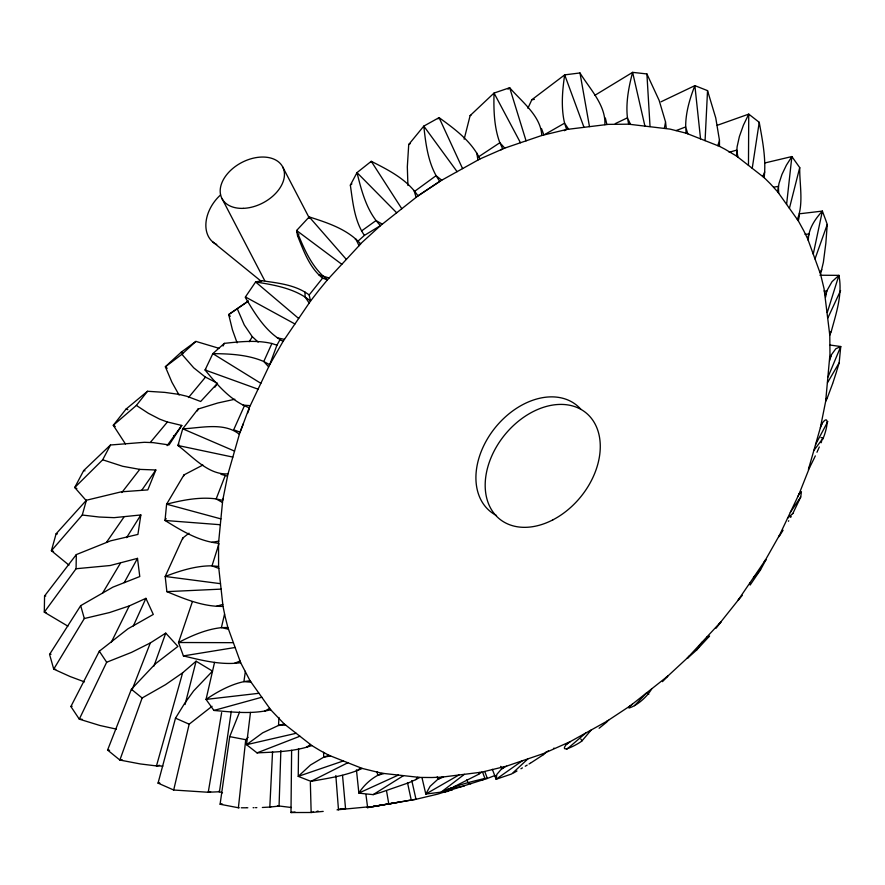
<?xml version="1.0" encoding="UTF-8"?>
<svg xmlns="http://www.w3.org/2000/svg" width="885" height="885" viewBox="0 0 885 885"><rect width="100%" height="100%" fill="white"/><g stroke="black" fill="none" stroke-linecap="round" stroke-linejoin="round"><path stroke-width="1.33" d="M748.467 165.373L748.743 114.121L717.237 125.316M291.619 750.303L290.988 812.53L311.155 812.496L322.118 811.501M298.555 748.566L298.234 776.366L310.901 781.355C328.213 778.247 346.079 775.769 362.242 768.434L382.11 773.28L419.722 777.428L431.924 777.517L441.526 777.174L481.772 772.14L506.596 766.122L501.729 768.855L500.733 766.355M234.846 399.246L217.743 403.007L198.03 409.069L182.719 428.816L177.94 445.498C192.676 456.572 208.329 475.101 228.02 473.884L222.699 500.368L218.529 543.235L218.595 566.433L223.02 606.38L225.221 617.022L227.843 627.443L240.665 662.71L250.046 680.731L270.71 709.792L284.24 723.974L311.841 745.557L320.226 750.624L328.91 755.281L362.242 768.434M820.992 425.552L822.298 423.13L820.373 427.72L825.683 401.248L829.975 353.978L829.787 335.183L824.035 288.554L820.539 274.173L807.717 238.895L803.801 230.863L798.336 220.874L777.672 191.824L770.238 183.66L764.153 177.631L736.541 156.059L724.937 149.189L719.483 146.335L686.14 133.181L670.056 129.11L628.66 124.188L608.227 124.365L566.61 129.464L541.797 135.482C540.89 115.913 521.73 101.753 509.672 87.737L494.051 93.058L470.123 115.614L464.149 139.199M280.855 750.568L279.063 806.102L269.814 807.054L272.558 751.63M736.541 156.059L737.094 146.844L739.395 136.511L743.422 125.183L748.743 114.121L759.23 122.318C762.494 140.416 766.322 159.444 764.153 177.631M705.079 140.649L707.535 90.635L694.88 85.635L661.029 101.786M68.975 565.139L51.396 550.713L82.283 515.037L99.142 517.017L114.099 517.659L140.848 514.959L137.916 534.418L110.603 540.835L76.32 554.585L44.571 595.97L44.294 612.143L67.868 626.149M76.32 554.585L76.077 568.734L44.294 612.143L46.418 612.608M799.244 213.816L822.375 211.095L825.793 220.254L827.243 224.491L825.849 243.154L823.382 262.259L820.539 274.173M278.963 717.469L278.51 725.457L262.646 732.846L246.539 744.683L257.026 752.881C275.368 751.984 294.307 751.686 311.841 745.557M604.864 124.685C606.015 105.315 589.642 88.732 579.974 72.957L564.685 74.871L531.852 99.717L527.88 108.258M808.348 240.643C808.06 229.259 815.03 219.137 822.375 211.095L813.249 254.128M309.086 218.219L309.208 216.913C327.527 222.788 347.44 229.16 360.671 243.961L327.483 279.76L318.854 290.302L310.513 301.077L283.089 341.378L269.682 364.72L249.238 407.775L239.359 434.303C224.071 421.88 200.961 428.041 182.719 428.816L234.547 451.107M500.965 149.875L502.713 148.791L499.826 142.684L504.738 148.094L479.935 158.968C471.384 141.124 454.658 128.933 439.071 117.628L423.804 126.112L408.726 144.509L407.321 166.867L407.93 185.474M239.581 712.005L229.713 736.63L220.088 804.255L238.397 807.762L245.72 739.694L248.121 737.327M786.599 204.369L791.876 156.556L764.983 162.928M183.837 475.831L183.936 474.935L202.886 465.034M837 370.063L839.168 362.817L840.75 346.533L830.185 345.062M250.477 712.425L246.539 744.683L296.154 733.289M777.672 191.824L779.01 183.394L781.931 174.489L786.389 165.185L791.876 156.556L799.719 167.597C799.454 184.489 803.834 203.716 797.319 219.447M231.284 711.252L219.447 791.754L222.511 792.849M245.399 671.339L243.884 681.649C230.675 684.437 217.445 691.628 206.05 699.404L213.905 710.445C232.689 712.137 252.148 714.35 270.71 709.792M752.228 168.316L759.23 122.318M218.551 791.356L219.447 791.754L208.252 792.241L221.648 712.613M819.952 275.235L838.903 275.357C842.719 294.262 836.225 313.102 831.325 331.278M799.343 215.774L798.336 220.874M664.414 128.137L665.542 121.986L666.272 128.336M825.583 297.205L826.734 291.11L824.101 291.01M779.718 534.761L765.293 560.238L737.88 600.539L720.899 621.856L687.711 657.644L667.909 675.996L630.397 705.721L606.656 721.408L608.637 720.302M214.546 662.389L206.05 699.404L258.973 693.287M224.513 614.245L221.383 627.664C206.648 629.169 191.813 635.53 178.527 642.51L183.405 655.907C202.012 660.398 221.394 665.376 240.665 662.71M807.717 238.895L808.846 234.027L805.04 234.315M207.964 792.252L173.692 790.017L189.169 724.184L212.046 706.285M82.283 515.037L86.398 500.246L121.278 491.828L147.817 489.903L155.837 469.99L139.764 469.382L121.798 492.558M789.409 208.329L799.719 167.597M185.053 704.537L196.105 661.206L212.522 671.129L193.616 690.931L184.655 703.365L175.495 718.155L158.05 783.125L173.692 790.017M822.397 422.953C830.827 411.967 826.037 433.207 822.342 439.878M792.75 513.698L800.715 497.005L801.434 491.662M821.833 269.759L819.908 272.425M162.895 766.067L156.479 765.901L182.631 672.81L196.105 661.206M228.064 473.718L239.315 434.48M808.403 469.47L809.023 467.302L809.543 467.623L799.155 493.83L778.7 536.885M809.078 467.136L820.318 427.886M717.835 145.682L719.45 140.217L719.483 146.335M829.654 360.494L831.281 355.073L829.864 358.37M197.466 410.883L198.03 409.069M836.723 370.959L836.203 372.651M86.398 500.246L56.109 533.788L51.396 550.713L53.542 551.421M218.971 543.678L212.013 565.847C196.304 565.648 179.987 570.736 165.196 576.467L166.867 591.645C184.666 599.001 203.384 606.878 223.02 606.38M827.276 312.482L838.903 275.357L832.011 281.684L826.844 290.8M835.949 373.481L832.918 382.829M825.373 295.236L826.734 291.11M765.945 559.807L760.569 569.719L750.159 585.029L749.717 583.138M192.388 601.667L178.527 642.51L233.386 642.676M832.719 383.426L827.176 398.228M223.418 498.366L222.699 500.368L216.139 498.919L222.489 502.481M814.996 258.94L827.243 224.491M182.631 672.81L165.528 684.658L142.131 697.988L119.873 760.049L140.317 763.943L156.158 765.89M153.957 666.051L165.738 633.129L177.907 646.426L155.306 663.883L131.389 689.26L107.583 750.06L119.873 760.049L122.362 759.95M280.136 339.409L276.939 345.205L269.682 364.72L263.741 361.489L268.675 366.855M131.865 690.366L150.328 642.941L165.738 633.129M225.022 476.097L216.172 498.919C199.999 496.695 182.553 500.08 166.612 504.184L165.019 520.468C181.425 530.602 198.882 541.377 218.529 543.235M829.787 335.183L831.214 331.565L829.577 333.202M243.364 423.705L239.979 432.134L233.684 429.8L244.315 405.994M247.579 413.173L249.271 408.959M762.781 176.569L764.706 171.967M828.061 376.888L840.75 346.533L835.805 348.778L831.413 354.785M821.634 441.549L821.114 442.777M819.311 446.969L818.846 448.031M818.536 448.728L817.64 450.764M817.375 451.361L816.966 452.257M276.939 345.205L271.894 343.502L263.774 361.5C248.11 354.73 229.89 353.734 212.831 353.646L205.066 369.996C217.356 384.809 230.686 400.783 249.238 407.775M133.358 625.927L145.914 598.348L153.293 614.433L127.993 628.781L99.319 651.205L70.888 706.518L79.296 719.151L99.872 725.479L116.4 729.129M189.003 533.179L182.697 538.113L165.196 576.467L220.509 583.68M815.317 455.897L814.642 457.346M827.884 317.925L840.584 290.534M814.421 457.822L809.642 467.457M150.328 642.941L131.555 652.367L106.665 662.245L79.296 719.151L82.106 719.251M223.02 346.035L224.336 343.369C240.045 341.654 256.329 339.884 271.894 343.502M111.233 642.366L129.243 605.937L145.914 598.348M86.365 500.766L74.738 487.513L102.682 459.802L110.481 445L144.432 442.29L153.249 442.644L169.046 444.934L181.79 425.453L166.922 421.857L159.61 419.114L148.37 413.295L136.379 405.43L113.291 425.298L125.438 443.96M825.683 401.248L827.055 398.504L825.893 399.124M357.474 241.616L364.399 235.399C354.387 220.763 352.827 202.2 350.349 185.142L357.009 172.608L371.257 161.324C388.449 169.975 407.034 179.367 417.985 195.895L380.473 225.609L359.93 244.337M628.947 708.055C637.311 705.522 647.178 696.772 651.714 688.829M815.561 444.524L827.829 421.503M124.232 582.618L137.496 558.369L110.171 565.526L76.077 568.734M798.137 495.965L800.173 492.303L799.155 493.83M110.481 445L83.666 470.577L74.738 487.513L76.84 488.487M166.114 518.51L165.019 520.468L220.332 524.728M791.212 516.42L790.648 517.415M788.424 521.287L788.745 520.723M827.486 382.729L839.168 362.817M183.936 474.935L166.612 504.184L220.896 518.887M102.572 593.138L120.283 563.402M129.243 605.937L109.618 612.531L84.318 618.526L53.731 669.126L70.114 676.538L84.473 681.881M370.738 162.198L371.257 161.324L401.79 208.727M738.09 600.406L739.229 598.548M783.081 530.248L779.552 535.79M479.781 772.395L478.641 774.253L481.772 772.14M126.577 537.649L140.848 514.959M55.755 669.37L53.731 669.126L49.571 654.391L80.69 605.65L112.871 587.153L139.775 576.544L137.496 558.369M249.194 341.698L252.369 336.731L258.166 342.097M790.316 512.426L800.715 497.005M214.944 387.132L216.261 385.207M720.777 622.199L716.076 628.217M106.499 542.306L123.856 517.216M141.755 490.246L155.837 469.99M687.545 658.197L696.561 650.088L702.048 642.189M261.152 281.552L261.728 280.722C277.912 283.045 295.701 284.738 309.175 294.959L310.513 301.077C295.524 288.576 274.593 284.97 255.61 281.972L245.2 297.283C255.035 313.821 265.699 331.786 283.089 341.378M687.711 657.644L687.269 658.263L689.349 655.885M167.121 445.642L181.79 425.453M178.936 444.137L177.94 445.498L232.832 457.091M763.943 562.229L765.868 559.574L765.293 560.238M813.846 450.509L823.05 438.186L821.003 437.533M136.379 405.43L147.518 391.27L164.82 392.387L179.069 394.389L186.956 396.303L200.663 401.48L216.471 384.389M309.175 294.959L322.571 278.144L327.483 279.76C311.951 267.934 303.765 248.353 296.597 230.509L309.208 216.913L346.345 259.416M742.25 595.362L738.267 600.229M147.518 391.27L126.035 409.102L113.291 425.298L115.282 426.537M667.909 675.996L666.062 677.467M188.494 397.564L205.486 377.121L216.073 382.508M150.727 441.947L167.409 421.99M566.312 744.495C557.937 755.016 579.232 743.566 581.965 740.889L591.28 729.948M696.561 650.088L709.582 636.016M438.009 118.844L439.071 117.628L462.578 168.615M356.434 769.806L358.867 793.06L363.304 793.635L373.16 794.63L380.893 792.385L408.892 782.705L415.762 779.619L417.864 777.218M322.571 278.144C309.462 267.613 303.599 250.82 297.548 235.742L298.909 234.237M753.456 577.639L760.569 569.719M667.058 677.025L662.445 681.649M634.512 705.677L646.603 692.878M630.397 705.721L629.213 706.96L632.255 704.25M719.262 623.626L720.899 622M205.84 369.233L205.066 369.996L258.066 389.179M443.208 791.599C456.151 785.338 470.555 781.831 484.582 778.523M179.113 395.086L171.933 382.276L165.362 366.799L181.89 354.299L195.895 341.4L218.894 348.27M527.914 758.865L511.718 773.944L496.109 779.265L492.325 769.275M607.01 721.872L599.112 728.267M787.528 518.3L792.938 513.355M508.045 89.186L509.672 87.737L526.066 140.837M224.336 343.369L212.831 353.646L260.854 383.316M357.54 770.492L360.593 767.782M568.447 742.648L566.444 744.373L570.438 741.542L543.644 753.511L543.379 754.684L545.669 752.825M566.699 749.374L585.804 732.99M350.349 185.142L351.898 183.881M501.518 769.01L496.861 774.353L496.109 779.265L522.316 760.768M421.968 777.594L425.807 794.044L441.095 792.13L464.393 774.32M543.147 754.861L531.21 762.66M195.895 341.4L181.381 352.042L170.285 362.142L165.362 366.799L167.188 368.293M414.49 191.448L436.062 175.695L441.737 180.208L417.985 195.895M501.729 768.855L504.561 766.819M361.556 230.941L376.014 220.575L382.331 224.148M237.103 342.882L232.434 329.828L228.695 314.562L248.353 300.966M306.476 747.316L310.48 744.484M230.288 316.299L228.695 314.562L248.054 301.354M418.328 195.651L439.745 181.314C428.428 165.749 425.851 145.007 423.804 126.112L457.102 171.668M478.519 156.844L499.848 142.739C494.073 127.407 493.553 109.574 494.051 93.058L520.468 142.75M291.685 811.987L290.988 812.53L295.048 812.043M437.599 779.519L430.11 786.311L425.807 794.044L458.906 775.006M355.305 239.57L355.947 239.16L359.033 245.731M478.376 774.419L456.737 785.36M482.491 780.017L484.914 778.479L487.347 778.424L495.135 775.448M373.16 794.63L403.483 775.636M364.399 235.399L380.473 225.609C366.954 211.825 361.567 191.193 357.009 172.608L396.668 212.776M594.676 95.436L632.62 72.36L646.902 73.942L659.115 100.326L665.542 121.964M530.69 762.981L529.031 763.987M437.201 776.798L437.865 779.353L441.526 777.174M527.161 765.105L525.27 766.233M408.726 144.509L410.386 143.547M522.427 767.892L520.933 768.755M544.928 134.409L564.586 123.17C560.913 107.804 562.318 90.657 564.685 74.871L583.989 127.296M516.962 771.023L513.488 772.97M264.814 711.086L269.693 708.354M441.892 180.12L477.8 160.152M479.935 158.968L477.955 160.074L476.783 153.05M570.582 741.453L606.502 721.485M415.773 779.608L419.722 777.428M564.309 130.714L566.61 129.464L564.586 123.17L568.601 129.221M220.83 803.857L220.188 804.188L222.522 804.122M310.901 781.355L347.849 762.748M545.636 752.316L546.642 751.819M547.372 751.453L548.512 750.889M553.545 748.411L554.132 748.124M382.11 773.28C372.972 776.975 364.432 784.254 358.867 793.06L398.361 775.072M615.252 123.635L627.443 117.816C625.684 102.97 628.682 86.973 632.62 72.36L644.899 125.98M455.996 785.703L453.43 786.853M451.262 787.805L447.6 789.387M437.865 779.353L443.518 776.93M245.665 297.083L294.926 323.965M234.381 663.396L240.034 660.973M446.604 789.818L443.617 791.079M335.835 775.514L338.479 809.686L339.243 809.366M340.316 808.912L340.924 808.647M442.611 791.5L441.095 792.13M257.026 752.881L299.915 736.231M158.935 782.771L158.05 783.125L159.897 783.17M676.085 130.582L685.687 126.931C685.532 113.125 689.736 98.655 694.88 85.635L700.544 138.856M328.91 755.281L323.744 757.184L330.559 755.934M470.123 115.614L470.975 115.304M269.814 807.054L271.075 806.622M504.904 148.049L541.631 135.538M343.303 760.956L298.234 776.366L310.469 765.016L323.722 757.184L323.578 752.283M506.751 766.067L543.49 753.566M393.714 803.038L416.005 799.288L437.699 794.133L487.347 778.424L484.836 771.698M706.573 637.311L709.173 636.492M216.493 606.313L222.799 604.4M383.968 773.479L377.674 775.404L377.121 771.598M108.313 749.849L107.583 750.06L109.596 750.281M729.129 152.253L736.751 150.107L737.913 157.121M213.905 710.445L261.794 697.247M367.341 807.485L369.775 807.009M208.252 792.241L210.63 791.599M284.24 723.974L278.487 725.468L285.601 725.047M452.412 789.862L443.827 791.931L447.556 791.456M446.715 789.652L464.183 786.013M313.478 812.021L311.155 812.496L310.347 782.462M316.963 811.302L318.124 811.058M261.728 280.722L255.61 281.972L298.665 318.478M70.888 706.518L72.127 706.274M156.479 765.901L159.61 765.293M399.434 802.075L367.275 807.618M211.946 542.35L218.728 541.122M773.634 187.2L778.413 186.337L778.689 193.251M377.121 805.936L367.64 807.596L365.97 794.83M378.691 805.66L381.855 805.107M383.426 804.83L392.896 803.182L388.028 804M410.585 800.128L388.803 804.022L386.623 791.356M377.076 805.815L372.994 806.478L377.541 805.77M378.138 805.66L382.641 804.908M383.714 804.731L387.807 804.034M183.405 655.907L235.133 647.488M371.634 806.7L370.262 806.921L371.777 806.689M378.448 805.593L381.169 805.151M531.852 99.717L534.374 99.363M250.046 680.731L243.884 681.649L251.075 682.169M338.479 809.686L370.505 806.644M338.258 809.72L337.041 809.875M374.388 806.202L376.324 805.969M49.571 654.391L51.031 654.247M323.202 811.39L322.383 811.479M269.582 807.076L262.347 807.474M166.867 591.645L221.106 589.122M227.843 627.443L221.361 627.664L228.485 629.191M256.838 807.64L255.533 807.673M254.028 807.695L253.11 807.717M44.571 595.97L45.799 595.948M247.822 807.773L246.749 807.773M246.03 807.784L241.284 807.784M340.271 808.658L345.548 808.647L342.528 775.404M239.227 807.773L238.397 807.762M139.741 469.382L122.727 466.295L102.682 459.802M243.054 405.12L250.245 405.651M56.109 533.788L57.414 533.898M218.595 566.433L211.98 565.847L218.816 568.402M291.442 807.518L277.492 805.792M245.72 739.694L229.713 736.63M318.666 274.748L329.12 277.99M83.666 470.577L85.015 470.842M277.359 337.849L284.439 339.386M220.929 474.294L227.39 476.064M126.035 409.102L127.849 409.678M189.169 724.184L175.495 718.155M470.731 783.867L467.933 782.705L466.915 779.663M182.697 352.639L181.381 352.042L182.741 353.956M216.825 382.895L217.577 383.282M205.187 376.966L193.738 367.839L181.89 354.299M341.82 264.294L296.597 230.509L297.548 235.742M142.131 697.988L131.389 689.26M212.643 241.826L260.787 280.932M173.504 435.818L174.301 436.515M252.136 336.51L244.26 324.928L237.235 308.644M647.4 692.723L648.76 694.393M106.665 662.245L99.319 651.205M309.153 303.057L305.126 297.017L304.938 291.995M580.87 739.041L581.965 740.889M282.658 166.867L309.429 218.285M221.991 198.561L264.692 280.6M630.518 124.387L627.443 117.782L628.66 124.188M541.487 128.535L543.821 134.797M482.723 772.517L484.914 778.479M707.535 90.635L715.755 117.948L719.45 140.195M84.318 618.526L80.69 605.65M414.014 190.463L416.127 197.366M687.789 133.834L685.687 126.931L686.14 133.181M605.351 118.037L606.856 124.431M411.802 780.614L416.005 799.288L411.237 800.018L407.487 782.617M579.974 72.957L589.476 126.61M182.697 538.113L182.775 538.954M646.902 73.942L650.033 126.544M496.54 515.524A68.455 49.029 -50.9 0 1 494.682 428.318A68.455 49.029 -50.9 0 1 580.792 409.202M216.725 244.47A34.227 24.514 -50.9 0 1 220.542 194.932M552.871 519.86A68.455 49.029 -50.9 0 0 586.711 413.428A68.455 49.029 -50.9 0 0 488.608 464.304A68.455 49.029 -50.9 0 0 552.871 519.86M243.275 208.362A34.227 22.811 -27.5 0 0 283.554 168.924A34.227 22.811 -27.5 0 0 230.155 170.849A34.227 22.811 -27.5 0 0 243.275 208.362"/></g></svg>
